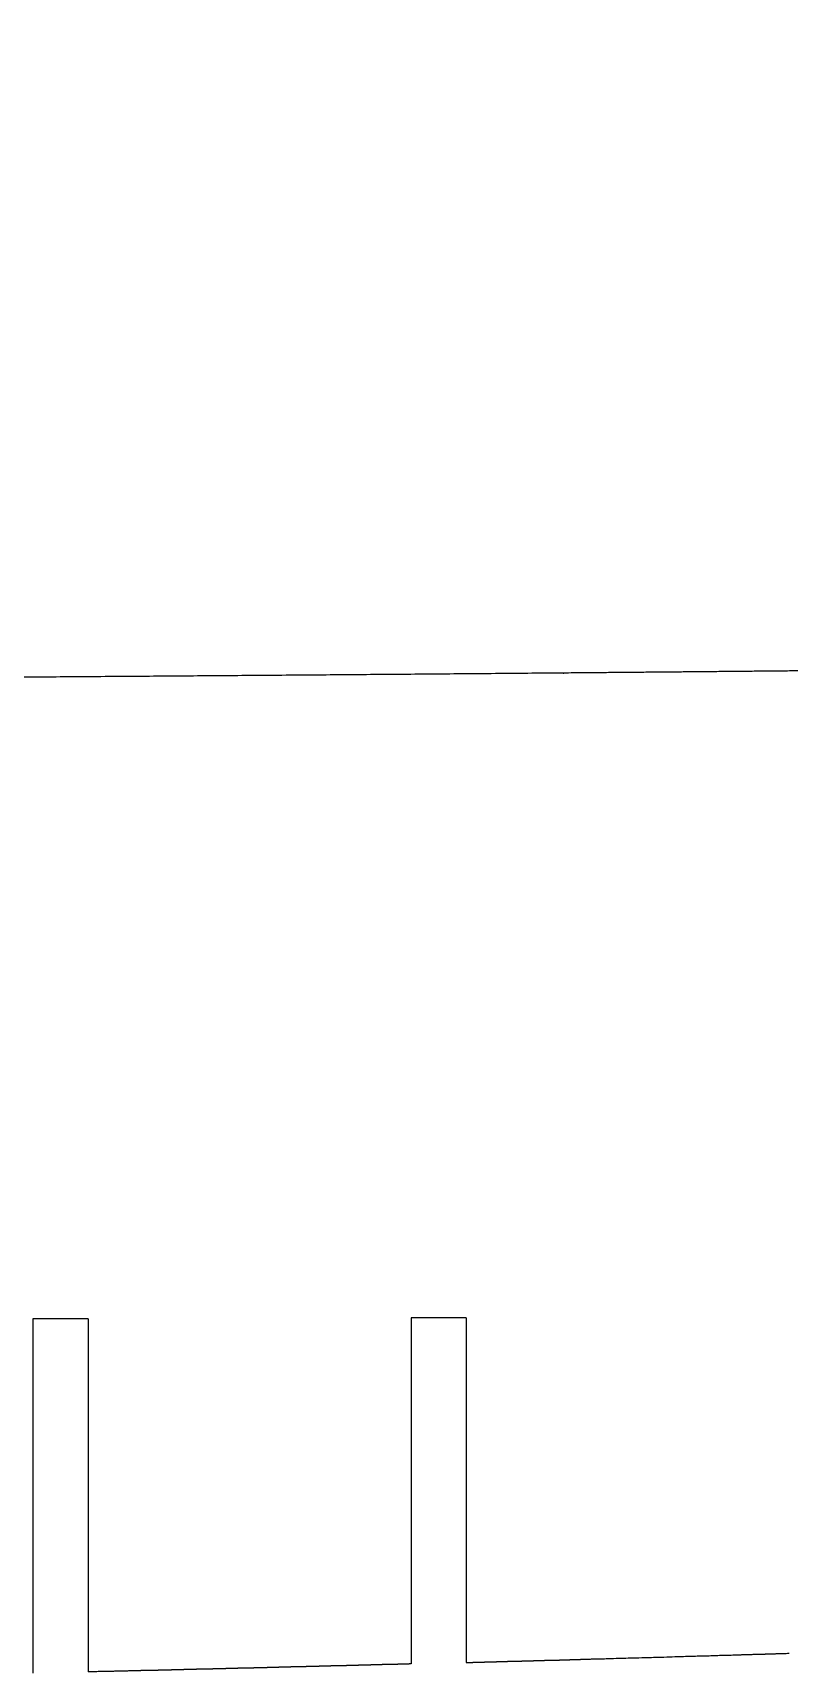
# Model space of a CAD drawing. Header units: metres. Extents: x 0 to 2032, y 0 to 115.
# Drawn here: x 1235.1 to 1287.1, y 2.1 to 114.9 of the extents above; entities that cross this region are included whole.
import ezdxf

# ---------------------------------------------------------------- set-up
doc = ezdxf.new("R2010")
doc.units = ezdxf.units.M

msp = doc.modelspace()

# ---------------------------------------------------------------- linework, layer by layer
for p, q in [((1235.1, 26.49), (1235.1, 2.13)), ((1238.9, 26.49), (1238.9, 2.22)), ((1261.1, 26.55), (1261.1, 2.77)), ((1264.9, 26.56), (1264.9, 2.87))]:
    msp.add_line(p, q)
for points, degree, knots in [([(2032, 109.87), (2032, 109.87), (2032, 109.87), (2032, 109.87), (2032, 109.87), (2032, 109.87), (2032, 109.87), (2032, 109.87), (2032, 109.87), (2032, 109.87), (2032, 109.87), (2032, 109.87), (2032, 109.87), (2032, 109.87), (2032, 109.87), (2032, 109.87), (2032, 109.87), (2032, 109.87), (2032, 109.87), (2032, 109.87), (2032, 109.87), (2032, 109.87), (2032, 109.87), (2032, 109.87), (2032, 109.87), (2032, 109.87), (2032, 109.87), (2032, 109.87), (2032, 109.87), (2032, 109.87), (2032, 109.87), (2032, 109.87), (2032, 109.87), (2032, 109.87), (2032, 109.87), (2032, 109.87), (2032, 109.87), (2032, 109.87), (2032, 109.87), (2032, 109.87), (2032, 109.87), (2032, 109.87), (2032, 109.87), (2032, 109.87), (2032, 109.88), (2032, 109.91), (2032, 109.95), (2032, 110.02), (2032, 110.11), (2031.99, 110.2), (2031.99, 110.26), (2031.97, 110.57), (2031.95, 110.86), (2031.91, 111.15), (2031.86, 111.43), (2031.79, 111.71), (2031.71, 111.99), (2031.61, 112.26), (2031.29, 112.93), (2031.04, 113.32), (2030.73, 113.66), (2030.37, 113.96), (2029.98, 114.19), (2029.55, 114.38), (2029.11, 114.52), (2028.29, 114.72), (2027.9, 114.79), (2027.5, 114.84), (2027.11, 114.87), (2026.71, 114.88), (2026.31, 114.89), (2025.91, 114.88), (2024.98, 114.85), (2024.45, 114.81), (2023.91, 114.76), (2023.38, 114.7), (2022.85, 114.64), (2022.32, 114.56), (2021.79, 114.48), (2020.59, 114.29), (2019.92, 114.17), (2019.25, 114.05), (2018.58, 113.92), (2017.91, 113.79), (2017.25, 113.65), (2016.58, 113.51), (2015.1, 113.2), (2014.29, 113.02), (2013.48, 112.84), (2012.67, 112.66), (2011.86, 112.48), (2011.05, 112.3), (2010.24, 112.12), (2008.88, 111.81), (2008.33, 111.69), (2007.77, 111.56), (2007.21, 111.44), (2006.63, 111.31), (2006.05, 111.18), (2005.46, 111.05), (2004.23, 110.78), (2003.61, 110.64), (2002.98, 110.51), (2002.36, 110.37), (2001.73, 110.24), (2001.1, 110.1), (2000.48, 109.97), (1996.77, 109.2), (1993.67, 108.58), (1990.58, 107.98), (1987.48, 107.4), (1984.38, 106.84), (1981.27, 106.3), (1978.16, 105.78), (1970.71, 104.56), (1966.37, 103.87), (1962.02, 103.22), (1957.67, 102.58), (1953.31, 101.97), (1948.95, 101.38), (1944.59, 100.8), (1936.94, 99.82), (1933.64, 99.41), (1930.34, 99), (1927.04, 98.61), (1923.74, 98.22), (1920.44, 97.84), (1917.14, 97.47), (1911.04, 96.79), (1908.24, 96.49), (1905.45, 96.19), (1902.65, 95.9), (1899.85, 95.61), (1897.06, 95.32), (1894.26, 95.04), (1880.44, 93.67), (1869.41, 92.63), (1858.38, 91.66), (1847.34, 90.73), (1836.3, 89.84), (1825.26, 89), (1814.21, 88.19), (1795.65, 86.89), (1788.13, 86.38), (1780.61, 85.89), (1773.09, 85.41), (1765.57, 84.95), (1758.05, 84.5), (1750.53, 84.06), (1736.54, 83.27), (1730.06, 82.92), (1723.59, 82.57), (1717.12, 82.24), (1710.65, 81.91), (1704.18, 81.59), (1697.7, 81.28), (1688.82, 80.87), (1686.42, 80.75), (1684.01, 80.64), (1681.6, 80.53), (1679.2, 80.43), (1676.79, 80.32), (1674.38, 80.21), (1651.35, 79.21), (1630.73, 78.4), (1610.1, 77.65), (1589.47, 76.96), (1568.83, 76.32), (1548.2, 75.72), (1527.56, 75.17), (1495.72, 74.39), (1484.51, 74.13), (1473.3, 73.87), (1462.09, 73.63), (1450.88, 73.4), (1439.67, 73.18), (1428.46, 72.97), (1413.04, 72.7), (1408.83, 72.62), (1404.62, 72.55), (1400.4, 72.48), (1396.18, 72.41), (1391.95, 72.34), (1387.73, 72.28), (1379.69, 72.15), (1375.88, 72.09), (1372.08, 72.04), (1368.27, 71.98), (1364.46, 71.93), (1360.65, 71.87), (1356.84, 71.82), (1325.7, 71.4), (1298.36, 71.09), (1271.02, 70.83), (1243.69, 70.61), (1216.35, 70.44), (1189.01, 70.3), (1161.67, 70.18), (1120.79, 70.05), (1107.24, 70.01), (1093.69, 69.98), (1080.14, 69.95), (1066.6, 69.93), (1053.05, 69.91), (1039.5, 69.89), (1022.99, 69.87), (1020.03, 69.86), (1017.07, 69.86), (1014.1, 69.86), (1011.14, 69.85), (1008.18, 69.85), (1005.21, 69.85), (978.54, 69.82), (954.83, 69.8), (931.13, 69.78), (907.42, 69.77), (883.71, 69.76), (860, 69.75), (836.3, 69.75), (801.16, 69.75), (789.73, 69.74), (778.3, 69.74), (766.87, 69.74), (755.44, 69.74), (744.01, 69.75), (732.58, 69.75), (717.34, 69.75), (713.53, 69.75), (709.72, 69.75), (705.91, 69.75), (702.1, 69.75), (698.29, 69.75), (694.48, 69.75), (686.44, 69.75), (682.2, 69.75), (677.97, 69.75), (673.74, 69.75), (669.51, 69.75), (665.27, 69.75), (661.04, 69.75), (627.14, 69.76), (597.48, 69.76), (567.81, 69.77), (538.14, 69.78), (508.47, 69.8), (478.81, 69.83), (449.14, 69.88), (414.69, 69.95), (409.9, 69.96), (405.11, 69.98), (400.32, 69.99), (395.53, 70), (390.74, 70.01), (385.96, 70.03), (379.01, 70.05), (376.86, 70.05), (374.71, 70.06), (372.58, 70.07), (370.45, 70.07), (368.32, 70.08), (366.21, 70.09), (359.01, 70.11), (356.16, 70.12), (353.8, 70.13), (350.84, 70.14), (346.83, 70.16), (341.98, 70.18), (337.15, 70.2), (319.73, 70.28), (305.65, 70.35), (291.57, 70.42), (277.49, 70.51), (263.41, 70.6), (249.34, 70.71), (235.26, 70.82), (212.62, 71.02), (204.06, 71.1), (195.51, 71.18), (186.95, 71.27), (178.4, 71.36), (169.84, 71.46), (161.28, 71.56), (151.46, 71.68), (150.2, 71.7), (148.95, 71.71), (147.71, 71.73), (146.48, 71.75), (145.25, 71.76), (144.03, 71.78), (140.39, 71.83), (138, 71.86), (135.64, 71.89), (133.31, 71.93), (131, 71.96), (128.73, 71.99), (126.49, 72.03), (117.32, 72.17), (110.37, 72.28), (103.41, 72.4), (96.46, 72.54), (89.51, 72.69), (82.55, 72.86), (75.6, 73.06), (66.13, 73.38), (63.62, 73.47), (61.1, 73.57), (58.58, 73.68), (56.06, 73.79), (53.55, 73.91), (51.03, 74.04), (47.38, 74.25), (46.27, 74.31), (45.18, 74.38), (44.1, 74.45), (43.04, 74.51), (41.99, 74.59), (40.96, 74.66), (38.85, 74.81), (37.77, 74.89), (36.7, 74.98), (35.66, 75.06), (34.63, 75.15), (33.62, 75.24), (32.63, 75.33), (30.61, 75.52), (29.56, 75.63), (28.52, 75.74), (27.47, 75.85), (26.42, 75.96), (25.37, 76.08), (24.32, 76.19), (22.4, 76.4), (21.52, 76.49), (20.64, 76.59), (19.76, 76.68), (18.88, 76.76), (18, 76.84), (17.12, 76.91), (15.55, 77.02), (14.89, 77.06), (14.24, 77.09), (13.6, 77.11), (12.99, 77.13), (12.39, 77.13), (11.81, 77.12), (10.7, 77.08), (10.15, 77.05), (9.6, 77), (9.06, 76.95), (8.51, 76.87), (7.97, 76.77), (7.44, 76.65), (6.44, 76.36), (5.97, 76.2), (5.51, 76.02), (5.06, 75.81), (4.62, 75.56), (4.21, 75.29), (3.82, 74.99), (3.04, 74.28), (2.66, 73.87), (2.31, 73.43), (2.01, 72.96), (1.74, 72.47), (1.5, 71.96), (1.29, 71.44), (0.97, 70.52), (0.85, 70.12), (0.74, 69.71), (0.65, 69.31), (0.56, 68.89), (0.49, 68.48), (0.42, 68.07), (0.3, 67.13), (0.24, 66.61), (0.19, 66.08), (0.16, 65.56), (0.13, 65.03), (0.11, 64.5), (0.1, 63.98), (0.1, 63.45)], 8, [0, 0, 0, 0, 0, 0, 0, 0, 0, 0, 0, 0, 0, 0, 0, 0, 0, 0, 0, 0, 0, 0, 0, 0, 0, 0, 0, 0, 0, 0, 0, 0, 0, 0, 0, 0, 0, 0, 0.000521, 0.000521, 0.000521, 0.000521, 0.000521, 0.000521, 0.000521, 0.000598, 0.000598, 0.000598, 0.000598, 0.000598, 0.000598, 0.000598, 0.00068, 0.00068, 0.00068, 0.00068, 0.00068, 0.00068, 0.00068, 0.001767, 0.001767, 0.001767, 0.001767, 0.001767, 0.001767, 0.001767, 0.003481, 0.003481, 0.003481, 0.003481, 0.003481, 0.003481, 0.003481, 0.004996, 0.004996, 0.004996, 0.004996, 0.004996, 0.004996, 0.004996, 0.00703, 0.00703, 0.00703, 0.00703, 0.00703, 0.00703, 0.00703, 0.009624, 0.009624, 0.009624, 0.009624, 0.009624, 0.009624, 0.009624, 0.012783, 0.012783, 0.012783, 0.012783, 0.012783, 0.012783, 0.012783, 0.0149, 0.0149, 0.0149, 0.0149, 0.0149, 0.0149, 0.0149, 0.017114, 0.017114, 0.017114, 0.017114, 0.017114, 0.017114, 0.017114, 0.028012, 0.028012, 0.028012, 0.028012, 0.028012, 0.028012, 0.028012, 0.043213, 0.043213, 0.043213, 0.043213, 0.043213, 0.043213, 0.043213, 0.054699, 0.054699, 0.054699, 0.054699, 0.054699, 0.054699, 0.054699, 0.06442, 0.06442, 0.06442, 0.06442, 0.06442, 0.06442, 0.06442, 0.102702, 0.102702, 0.102702, 0.102702, 0.102702, 0.102702, 0.102702, 0.128746, 0.128746, 0.128746, 0.128746, 0.128746, 0.128746, 0.128746, 0.151146, 0.151146, 0.151146, 0.151146, 0.151146, 0.151146, 0.151146, 0.159473, 0.159473, 0.159473, 0.159473, 0.159473, 0.159473, 0.159473, 0.230825, 0.230825, 0.230825, 0.230825, 0.230825, 0.230825, 0.230825, 0.269579, 0.269579, 0.269579, 0.269579, 0.269579, 0.269579, 0.269579, 0.284124, 0.284124, 0.284124, 0.284124, 0.284124, 0.284124, 0.284124, 0.297226, 0.297226, 0.297226, 0.297226, 0.297226, 0.297226, 0.297226, 0.391271, 0.391271, 0.391271, 0.391271, 0.391271, 0.391271, 0.391271, 0.437874, 0.437874, 0.437874, 0.437874, 0.437874, 0.437874, 0.437874, 0.448068, 0.448068, 0.448068, 0.448068, 0.448068, 0.448068, 0.448068, 0.529622, 0.529622, 0.529622, 0.529622, 0.529622, 0.529622, 0.529622, 0.568941, 0.568941, 0.568941, 0.568941, 0.568941, 0.568941, 0.568941, 0.582048, 0.582048, 0.582048, 0.582048, 0.582048, 0.582048, 0.582048, 0.596608, 0.596608, 0.596608, 0.596608, 0.596608, 0.596608, 0.596608, 0.698664, 0.698664, 0.698664, 0.698664, 0.698664, 0.698664, 0.698664, 0.715136, 0.715136, 0.715136, 0.715136, 0.715136, 0.715136, 0.715136, 0.722561, 0.722561, 0.722561, 0.722561, 0.722561, 0.722561, 0.722561, 0.740507, 0.740507, 0.740507, 0.740507, 0.740507, 0.740507, 0.740507, 0.816251, 0.816251, 0.816251, 0.816251, 0.816251, 0.816251, 0.816251, 0.862282, 0.862282, 0.862282, 0.862282, 0.862282, 0.862282, 0.862282, 0.86909, 0.86909, 0.86909, 0.86909, 0.86909, 0.86909, 0.86909, 0.882706, 0.882706, 0.882706, 0.882706, 0.882706, 0.882706, 0.882706, 0.925478, 0.925478, 0.925478, 0.925478, 0.925478, 0.925478, 0.925478, 0.940974, 0.940974, 0.940974, 0.940974, 0.940974, 0.940974, 0.940974, 0.947936, 0.947936, 0.947936, 0.947936, 0.947936, 0.947936, 0.947936, 0.955531, 0.955531, 0.955531, 0.955531, 0.955531, 0.955531, 0.955531, 0.963733, 0.963733, 0.963733, 0.963733, 0.963733, 0.963733, 0.963733, 0.970613, 0.970613, 0.970613, 0.970613, 0.970613, 0.970613, 0.970613, 0.975944, 0.975944, 0.975944, 0.975944, 0.975944, 0.975944, 0.975944, 0.981129, 0.981129, 0.981129, 0.981129, 0.981129, 0.981129, 0.981129, 0.985794, 0.985794, 0.985794, 0.985794, 0.985794, 0.985794, 0.985794, 0.991061, 0.991061, 0.991061, 0.991061, 0.991061, 0.991061, 0.991061, 0.99502, 0.99502, 0.99502, 0.99502, 0.99502, 0.99502, 0.99502, 1, 1, 1, 1, 1, 1, 1, 1, 1]), ([(1264.9, 2.87), (1264.92, 2.87), (1264.94, 2.87), (1264.97, 2.87), (1264.99, 2.87), (1265.01, 2.87), (1265.03, 2.87), (1265.06, 2.87), (1265.1, 2.87), (1265.13, 2.88), (1265.16, 2.88), (1265.19, 2.88), (1265.22, 2.88), (1265.24, 2.88), (1265.27, 2.88), (1265.33, 2.88), (1265.37, 2.88), (1265.4, 2.88), (1265.43, 2.88), (1265.47, 2.88), (1265.5, 2.89), (1265.53, 2.89), (1265.59, 2.89), (1265.6, 2.89), (1265.62, 2.89), (1265.64, 2.89), (1265.66, 2.89), (1265.68, 2.89), (1265.7, 2.89), (1265.74, 2.89), (1265.78, 2.89), (1265.82, 2.89), (1265.86, 2.9), (1265.89, 2.9), (1265.91, 2.9), (1265.95, 2.9), (1266.02, 2.9), (1266.06, 2.9), (1266.12, 2.9), (1266.18, 2.9), (1266.23, 2.91), (1266.27, 2.91), (1266.3, 2.91), (1266.34, 2.91), (1266.36, 2.91), (1266.39, 2.91), (1266.41, 2.91), (1266.43, 2.91), (1266.45, 2.91), (1266.48, 2.91), (1266.53, 2.91), (1266.56, 2.91), (1266.6, 2.92), (1266.63, 2.92), (1266.66, 2.92), (1266.7, 2.92), (1266.73, 2.92), (1266.8, 2.92), (1266.83, 2.92), (1266.86, 2.92), (1266.89, 2.92), (1266.92, 2.92), (1266.95, 2.92), (1266.98, 2.93), (1267.03, 2.93), (1267.05, 2.93), (1267.07, 2.93), (1267.09, 2.93), (1267.11, 2.93), (1267.13, 2.93), (1267.14, 2.93), (1267.19, 2.93), (1267.22, 2.93), (1267.25, 2.93), (1267.28, 2.93), (1267.3, 2.93), (1267.33, 2.94), (1267.36, 2.94), (1267.42, 2.94), (1267.45, 2.94), (1267.48, 2.94), (1267.51, 2.94), (1267.54, 2.94), (1267.57, 2.94), (1267.6, 2.94), (1267.65, 2.94), (1267.67, 2.94), (1267.69, 2.94), (1267.71, 2.95), (1267.73, 2.95), (1267.75, 2.95), (1267.77, 2.95), (1267.81, 2.95), (1267.84, 2.95), (1267.87, 2.95), (1267.9, 2.95), (1267.92, 2.95), (1267.95, 2.95), (1267.98, 2.95), (1268.04, 2.95), (1268.07, 2.96), (1268.1, 2.96), (1268.13, 2.96), (1268.16, 2.96), (1268.19, 2.96), (1268.22, 2.96), (1268.27, 2.96), (1268.29, 2.96), (1268.31, 2.96), (1268.33, 2.96), (1268.35, 2.96), (1268.37, 2.96), (1268.39, 2.96), (1268.44, 2.97), (1268.46, 2.97), (1268.49, 2.97), (1268.52, 2.97), (1268.55, 2.97), (1268.57, 2.97), (1268.6, 2.97), (1268.63, 2.97), (1268.7, 2.97), (1268.79, 2.97), (1268.85, 2.98), (1268.89, 2.98), (1268.91, 2.98), (1268.92, 2.98), (1268.98, 2.98), (1269, 2.98), (1269.02, 2.98), (1269.04, 2.98), (1269.06, 2.98), (1269.08, 2.98), (1269.1, 2.98), (1269.15, 2.98), (1269.18, 2.99), (1269.22, 2.99), (1269.25, 2.99), (1269.28, 2.99), (1269.32, 2.99), (1269.35, 2.99), (1269.41, 2.99), (1269.44, 2.99), (1269.47, 2.99), (1269.51, 2.99), (1269.56, 3), (1269.62, 3), (1269.67, 3), (1269.72, 3), (1269.74, 3), (1269.77, 3), (1269.79, 3), (1269.82, 3), (1269.84, 3), (1269.87, 3), (1269.96, 3.01), (1269.99, 3.01), (1270.01, 3.01), (1270.03, 3.01), (1270.06, 3.01), (1270.1, 3.01), (1270.14, 3.01), (1270.2, 3.01), (1270.23, 3.01), (1270.27, 3.02), (1270.31, 3.02), (1270.34, 3.02), (1270.38, 3.02), (1270.41, 3.02), (1270.47, 3.02), (1270.49, 3.02), (1270.51, 3.02), (1270.53, 3.02), (1270.55, 3.02), (1270.57, 3.02), (1270.59, 3.02), (1270.64, 3.03), (1270.67, 3.03), (1270.7, 3.03), (1270.73, 3.03), (1270.76, 3.03), (1270.79, 3.03), (1270.82, 3.03), (1270.89, 3.03), (1270.92, 3.03), (1270.96, 3.03), (1270.99, 3.04), (1271.03, 3.04), (1271.07, 3.04), (1271.11, 3.04), (1271.16, 3.04), (1271.18, 3.04), (1271.2, 3.04), (1271.22, 3.04), (1271.24, 3.04), (1271.25, 3.04), (1271.27, 3.04), (1271.32, 3.04), (1271.35, 3.05), (1271.38, 3.05), (1271.4, 3.05), (1271.43, 3.05), (1271.46, 3.05), (1271.49, 3.05), (1271.55, 3.05), (1271.58, 3.05), (1271.61, 3.05), (1271.64, 3.05), (1271.67, 3.05), (1271.7, 3.06), (1271.73, 3.06), (1271.78, 3.06), (1271.8, 3.06), (1271.82, 3.06), (1271.84, 3.06), (1271.86, 3.06), (1271.88, 3.06), (1271.9, 3.06), (1271.94, 3.06), (1271.97, 3.06), (1272, 3.06), (1272.03, 3.06), (1272.05, 3.07), (1272.08, 3.07), (1272.11, 3.07), (1272.17, 3.07), (1272.2, 3.07), (1272.23, 3.07), (1272.26, 3.07), (1272.29, 3.07), (1272.32, 3.07), (1272.35, 3.07), (1272.41, 3.08), (1272.43, 3.08), (1272.46, 3.08), (1272.48, 3.08), (1272.51, 3.08), (1272.53, 3.08), (1272.56, 3.08), (1272.61, 3.08), (1272.64, 3.08), (1272.67, 3.08), (1272.7, 3.08), (1272.73, 3.08), (1272.76, 3.09), (1272.79, 3.09), (1272.86, 3.09), (1272.9, 3.09), (1272.93, 3.09), (1272.97, 3.09), (1273.01, 3.09), (1273.04, 3.09), (1273.08, 3.09), (1273.13, 3.1), (1273.15, 3.1), (1273.16, 3.1), (1273.18, 3.1), (1273.2, 3.1), (1273.21, 3.1), (1273.23, 3.1), (1273.25, 3.1), (1273.32, 3.1), (1273.41, 3.1), (1273.48, 3.11), (1273.51, 3.11), (1273.52, 3.11), (1273.53, 3.11), (1273.61, 3.11), (1273.65, 3.11), (1273.7, 3.11), (1273.73, 3.11), (1273.76, 3.11), (1273.78, 3.11), (1273.81, 3.11), (1273.87, 3.12), (1273.9, 3.12), (1273.92, 3.12), (1273.95, 3.12), (1273.97, 3.12), (1274, 3.12), (1274.02, 3.12), (1274.08, 3.12), (1274.11, 3.12), (1274.14, 3.12), (1274.17, 3.12), (1274.2, 3.13), (1274.23, 3.13), (1274.26, 3.13), (1274.32, 3.13), (1274.35, 3.13), (1274.38, 3.13), (1274.41, 3.13), (1274.44, 3.13), (1274.47, 3.13), (1274.5, 3.13), (1274.55, 3.14), (1274.57, 3.14), (1274.59, 3.14), (1274.61, 3.14), (1274.63, 3.14), (1274.65, 3.14), (1274.67, 3.14), (1274.72, 3.14), (1274.76, 3.14), (1274.79, 3.14), (1274.82, 3.14), (1274.86, 3.14), (1274.89, 3.15), (1274.92, 3.15), (1274.98, 3.15), (1275.02, 3.15), (1275.05, 3.15), (1275.08, 3.15), (1275.11, 3.15), (1275.13, 3.15), (1275.16, 3.15), (1275.25, 3.16), (1275.27, 3.16), (1275.3, 3.16), (1275.32, 3.16), (1275.35, 3.16), (1275.37, 3.16), (1275.4, 3.16), (1275.46, 3.16), (1275.48, 3.16), (1275.51, 3.16), (1275.54, 3.16), (1275.58, 3.16), (1275.63, 3.17), (1275.67, 3.17), (1275.71, 3.17), (1275.75, 3.17), (1275.79, 3.17), (1275.82, 3.17), (1275.84, 3.17), (1275.86, 3.17), (1275.89, 3.17), (1275.98, 3.18), (1275.99, 3.18), (1276.01, 3.18), (1276.03, 3.18), (1276.05, 3.18), (1276.07, 3.18), (1276.09, 3.18), (1276.15, 3.18), (1276.18, 3.18), (1276.22, 3.18), (1276.26, 3.18), (1276.29, 3.19), (1276.33, 3.19), (1276.36, 3.19), (1276.44, 3.19), (1276.47, 3.19), (1276.51, 3.19), (1276.54, 3.19), (1276.58, 3.19), (1276.61, 3.19), (1276.65, 3.2), (1276.71, 3.2), (1276.74, 3.2), (1276.76, 3.2), (1276.79, 3.2), (1276.81, 3.2), (1276.84, 3.2), (1276.86, 3.2), (1276.92, 3.2), (1276.95, 3.2), (1276.98, 3.2), (1277.01, 3.21), (1277.04, 3.21), (1277.07, 3.21), (1277.1, 3.21), (1277.17, 3.21), (1277.2, 3.21), (1277.23, 3.21), (1277.27, 3.21), (1277.3, 3.21), (1277.33, 3.21), (1277.37, 3.22), (1277.42, 3.22), (1277.45, 3.22), (1277.47, 3.22), (1277.5, 3.22), (1277.52, 3.22), (1277.55, 3.22), (1277.57, 3.22), (1277.63, 3.22), (1277.65, 3.22), (1277.68, 3.23), (1277.71, 3.23), (1277.74, 3.23), (1277.77, 3.23), (1277.79, 3.23), (1277.85, 3.23), (1277.88, 3.23), (1277.91, 3.23), (1277.94, 3.23), (1277.98, 3.23), (1278.03, 3.23), (1278.07, 3.24), (1278.11, 3.24), (1278.13, 3.24), (1278.15, 3.24), (1278.18, 3.24), (1278.2, 3.24), (1278.22, 3.24), (1278.24, 3.24), (1278.3, 3.24), (1278.33, 3.24), (1278.36, 3.24), (1278.39, 3.25), (1278.42, 3.25), (1278.45, 3.25), (1278.48, 3.25), (1278.54, 3.25), (1278.58, 3.25), (1278.62, 3.25), (1278.65, 3.25), (1278.69, 3.25), (1278.73, 3.26), (1278.76, 3.26), (1278.82, 3.26), (1278.84, 3.26), (1278.86, 3.26), (1278.88, 3.26), (1278.89, 3.26), (1278.91, 3.26), (1278.93, 3.26), (1278.98, 3.26), (1279.01, 3.26), (1279.04, 3.26), (1279.07, 3.27), (1279.11, 3.27), (1279.14, 3.27), (1279.17, 3.27), (1279.23, 3.27), (1279.26, 3.27), (1279.3, 3.27), (1279.33, 3.27), (1279.36, 3.27), (1279.4, 3.27), (1279.43, 3.28), (1279.48, 3.28), (1279.5, 3.28), (1279.52, 3.28), (1279.54, 3.28), (1279.56, 3.28), (1279.58, 3.28), (1279.6, 3.28), (1279.65, 3.28), (1279.68, 3.28), (1279.71, 3.28), (1279.74, 3.28), (1279.78, 3.29), (1279.83, 3.29), (1279.87, 3.29), (1279.92, 3.29), (1279.95, 3.29), (1279.99, 3.29), (1280.02, 3.29), (1280.05, 3.29), (1280.09, 3.29), (1280.12, 3.3), (1280.17, 3.3), (1280.18, 3.3), (1280.2, 3.3), (1280.22, 3.3), (1280.23, 3.3), (1280.25, 3.3), (1280.27, 3.3), (1280.31, 3.3), (1280.34, 3.3), (1280.37, 3.3), (1280.4, 3.3), (1280.42, 3.3), (1280.45, 3.31), (1280.48, 3.31), (1280.54, 3.31), (1280.57, 3.31), (1280.61, 3.31), (1280.64, 3.31), (1280.67, 3.31), (1280.71, 3.31), (1280.74, 3.31), (1280.79, 3.32), (1280.81, 3.32), (1280.83, 3.32), (1280.85, 3.32), (1280.87, 3.32), (1280.89, 3.32), (1280.91, 3.32), (1280.96, 3.32), (1280.99, 3.32), (1281.02, 3.32), (1281.05, 3.32), (1281.08, 3.32), (1281.11, 3.32), (1281.14, 3.33), (1281.2, 3.33), (1281.23, 3.33), (1281.26, 3.33), (1281.3, 3.33), (1281.33, 3.33), (1281.36, 3.33), (1281.39, 3.33), (1281.43, 3.33), (1281.45, 3.33), (1281.47, 3.34), (1281.48, 3.34), (1281.5, 3.34), (1281.52, 3.34), (1281.53, 3.34), (1281.58, 3.34), (1281.61, 3.34), (1281.64, 3.34), (1281.67, 3.34), (1281.7, 3.34), (1281.73, 3.34), (1281.76, 3.34), (1281.83, 3.35), (1281.86, 3.35), (1281.89, 3.35), (1281.92, 3.35), (1281.95, 3.35), (1281.98, 3.35), (1282.01, 3.35), (1282.06, 3.35), (1282.08, 3.35), (1282.11, 3.35), (1282.13, 3.35), (1282.15, 3.36), (1282.17, 3.36), (1282.19, 3.36), (1282.25, 3.36), (1282.28, 3.36), (1282.31, 3.36), (1282.34, 3.36), (1282.37, 3.36), (1282.4, 3.36), (1282.43, 3.36), (1282.5, 3.37), (1282.53, 3.37), (1282.57, 3.37), (1282.6, 3.37), (1282.64, 3.37), (1282.68, 3.37), (1282.71, 3.37), (1282.77, 3.37), (1282.79, 3.37), (1282.82, 3.37), (1282.84, 3.38), (1282.86, 3.38), (1282.88, 3.38), (1282.9, 3.38), (1282.96, 3.38), (1282.99, 3.38), (1283.02, 3.38), (1283.05, 3.38), (1283.08, 3.38), (1283.11, 3.38), (1283.14, 3.38), (1283.2, 3.39), (1283.22, 3.39), (1283.26, 3.39), (1283.3, 3.39), (1283.35, 3.39), (1283.41, 3.39), (1283.45, 3.39), (1283.48, 3.39), (1283.5, 3.4), (1283.53, 3.4), (1283.55, 3.4), (1283.57, 3.4), (1283.59, 3.4), (1283.62, 3.4), (1283.7, 3.4), (1283.73, 3.4), (1283.75, 3.4), (1283.78, 3.4), (1283.81, 3.4), (1283.84, 3.41), (1283.88, 3.41), (1283.94, 3.41), (1283.97, 3.41), (1284, 3.41), (1284.04, 3.41), (1284.07, 3.41), (1284.1, 3.41), (1284.14, 3.41), (1284.2, 3.42), (1284.23, 3.42), (1284.25, 3.42), (1284.28, 3.42), (1284.31, 3.42), (1284.34, 3.42), (1284.36, 3.42), (1284.41, 3.42), (1284.44, 3.42), (1284.48, 3.42), (1284.52, 3.43), (1284.56, 3.43), (1284.58, 3.43), (1284.61, 3.43), (1284.68, 3.43), (1284.71, 3.43), (1284.75, 3.43), (1284.79, 3.43), (1284.83, 3.43), (1284.87, 3.44), (1284.91, 3.44), (1284.97, 3.44), (1284.99, 3.44), (1285.01, 3.44), (1285.04, 3.44), (1285.06, 3.44), (1285.08, 3.44), (1285.1, 3.44), (1285.16, 3.44), (1285.19, 3.45), (1285.22, 3.45), (1285.26, 3.45), (1285.29, 3.45), (1285.32, 3.45), (1285.36, 3.45), (1285.42, 3.45), (1285.45, 3.45), (1285.48, 3.45), (1285.51, 3.46), (1285.54, 3.46), (1285.57, 3.46), (1285.6, 3.46), (1285.66, 3.46), (1285.69, 3.46), (1285.71, 3.46), (1285.74, 3.46), (1285.76, 3.46), (1285.79, 3.46), (1285.81, 3.46), (1285.87, 3.47), (1285.9, 3.47), (1285.93, 3.47), (1285.96, 3.47), (1285.99, 3.47), (1286.02, 3.47), (1286.05, 3.47), (1286.11, 3.47), (1286.14, 3.47), (1286.17, 3.48), (1286.2, 3.48), (1286.23, 3.48), (1286.26, 3.48), (1286.29, 3.48), (1286.35, 3.48), (1286.37, 3.48), (1286.39, 3.48), (1286.41, 3.48), (1286.43, 3.48), (1286.46, 3.48), (1286.48, 3.48), (1286.54, 3.49), (1286.57, 3.49), (1286.6, 3.49), (1286.63, 3.49), (1286.66, 3.49), (1286.7, 3.49), (1286.74, 3.49), (1286.82, 3.49), (1286.88, 3.5), (1286.94, 3.5), (1286.98, 3.5), (1287.01, 3.5), (1287.03, 3.5), (1287.05, 3.5), (1287.1, 3.5)], 8, [0, 0, 0, 0, 0, 0, 0, 0, 0, 0.134831, 0.134831, 0.134831, 0.134831, 0.134831, 0.134831, 0.134831, 0.3033698, 0.3033698, 0.3033698, 0.3033698, 0.3033698, 0.3033698, 0.3033698, 0.5056165, 0.5056165, 0.5056165, 0.5056165, 0.5056165, 0.5056165, 0.5056165, 0.6235938, 0.6235938, 0.6235938, 0.6235938, 0.6235938, 0.6235938, 0.6235938, 0.7373117, 0.7373117, 0.7373117, 0.7373117, 0.7373117, 0.7373117, 0.7373117, 0.7480815, 0.7480815, 0.7480815, 0.7480815, 0.7480815, 0.7480815, 0.7480815, 0.7603006, 0.7603006, 0.7603006, 0.7603006, 0.7603006, 0.7603006, 0.7603006, 0.7786291, 0.7786291, 0.7786291, 0.7786291, 0.7786291, 0.7786291, 0.7786291, 0.7954303, 0.7954303, 0.7954303, 0.7954303, 0.7954303, 0.7954303, 0.7954303, 0.806122, 0.806122, 0.806122, 0.806122, 0.806122, 0.806122, 0.806122, 0.8213958, 0.8213958, 0.8213958, 0.8213958, 0.8213958, 0.8213958, 0.8213958, 0.838197, 0.838197, 0.838197, 0.838197, 0.838197, 0.838197, 0.838197, 0.8488887, 0.8488887, 0.8488887, 0.8488887, 0.8488887, 0.8488887, 0.8488887, 0.8641625, 0.8641625, 0.8641625, 0.8641625, 0.8641625, 0.8641625, 0.8641625, 0.8809637, 0.8809637, 0.8809637, 0.8809637, 0.8809637, 0.8809637, 0.8809637, 0.8916554, 0.8916554, 0.8916554, 0.8916554, 0.8916554, 0.8916554, 0.8916554, 0.9069293, 0.9069293, 0.9069293, 0.9069293, 0.9069293, 0.9069293, 0.9069293, 0.9096192, 0.9096192, 0.9096192, 0.9096192, 0.9096192, 0.9096192, 0.9096192, 0.9107617, 0.9107617, 0.9107617, 0.9107617, 0.9107617, 0.9107617, 0.9107617, 0.9127202, 0.9127202, 0.9127202, 0.9127202, 0.9127202, 0.9127202, 0.9127202, 0.9143602, 0.9143602, 0.9143602, 0.9143602, 0.9143602, 0.9143602, 0.9143602, 0.9157681, 0.9157681, 0.9157681, 0.9157681, 0.9157681, 0.9157681, 0.9157681, 0.9191975, 0.9191975, 0.9191975, 0.9191975, 0.9191975, 0.9191975, 0.9191975, 0.9242086, 0.9242086, 0.9242086, 0.9242086, 0.9242086, 0.9242086, 0.9242086, 0.9269068, 0.9269068, 0.9269068, 0.9269068, 0.9269068, 0.9269068, 0.9269068, 0.931147, 0.931147, 0.931147, 0.931147, 0.931147, 0.931147, 0.931147, 0.9363311, 0.9363311, 0.9363311, 0.9363311, 0.9363311, 0.9363311, 0.9363311, 0.9399032, 0.9399032, 0.9399032, 0.9399032, 0.9399032, 0.9399032, 0.9399032, 0.9450063, 0.9450063, 0.9450063, 0.9450063, 0.9450063, 0.9450063, 0.9450063, 0.9506197, 0.9506197, 0.9506197, 0.9506197, 0.9506197, 0.9506197, 0.9506197, 0.9541919, 0.9541919, 0.9541919, 0.9541919, 0.9541919, 0.9541919, 0.9541919, 0.959295, 0.959295, 0.959295, 0.959295, 0.959295, 0.959295, 0.959295, 0.9649084, 0.9649084, 0.9649084, 0.9649084, 0.9649084, 0.9649084, 0.9649084, 0.9695012, 0.9695012, 0.9695012, 0.9695012, 0.9695012, 0.9695012, 0.9695012, 0.9751146, 0.9751146, 0.9751146, 0.9751146, 0.9751146, 0.9751146, 0.9751146, 0.9817486, 0.9817486, 0.9817486, 0.9817486, 0.9817486, 0.9817486, 0.9817486, 0.9848105, 0.9848105, 0.9848105, 0.9848105, 0.9848105, 0.9848105, 0.9848105, 0.9852674, 0.9852674, 0.9852674, 0.9852674, 0.9852674, 0.9852674, 0.9852674, 0.9855458, 0.9855458, 0.9855458, 0.9855458, 0.9855458, 0.9855458, 0.9855458, 0.9857304, 0.9857304, 0.9857304, 0.9857304, 0.9857304, 0.9857304, 0.9857304, 0.985956, 0.985956, 0.985956, 0.985956, 0.985956, 0.985956, 0.985956, 0.9861815, 0.9861815, 0.9861815, 0.9861815, 0.9861815, 0.9861815, 0.9861815, 0.9863251, 0.9863251, 0.9863251, 0.9863251, 0.9863251, 0.9863251, 0.9863251, 0.9865711, 0.9865711, 0.9865711, 0.9865711, 0.9865711, 0.9865711, 0.9865711, 0.9867536, 0.9867536, 0.9867536, 0.9867536, 0.9867536, 0.9867536, 0.9867536, 0.9868285, 0.9868285, 0.9868285, 0.9868285, 0.9868285, 0.9868285, 0.9868285, 0.9869407, 0.9869407, 0.9869407, 0.9869407, 0.9869407, 0.9869407, 0.9869407, 0.9870731, 0.9870731, 0.9870731, 0.9870731, 0.9870731, 0.9870731, 0.9870731, 0.9871153, 0.9871153, 0.9871153, 0.9871153, 0.9871153, 0.9871153, 0.9871153, 0.9871938, 0.9871938, 0.9871938, 0.9871938, 0.9871938, 0.9871938, 0.9871938, 0.9872755, 0.9872755, 0.9872755, 0.9872755, 0.9872755, 0.9872755, 0.9872755, 0.9873298, 0.9873298, 0.9873298, 0.9873298, 0.9873298, 0.9873298, 0.9873298, 0.9873962, 0.9873962, 0.9873962, 0.9873962, 0.9873962, 0.9873962, 0.9873962, 0.9874687, 0.9874687, 0.9874687, 0.9874687, 0.9874687, 0.9874687, 0.9874687, 0.987523, 0.987523, 0.987523, 0.987523, 0.987523, 0.987523, 0.987523, 0.9875834, 0.9875834, 0.9875834, 0.9875834, 0.9875834, 0.9875834, 0.9875834, 0.9876529, 0.9876529, 0.9876529, 0.9876529, 0.9876529, 0.9876529, 0.9876529, 0.987732, 0.987732, 0.987732, 0.987732, 0.987732, 0.987732, 0.987732, 0.9878408, 0.9878408, 0.9878408, 0.9878408, 0.9878408, 0.9878408, 0.9878408, 0.9879693, 0.9879693, 0.9879693, 0.9879693, 0.9879693, 0.9879693, 0.9879693, 0.9880385, 0.9880385, 0.9880385, 0.9880385, 0.9880385, 0.9880385, 0.9880385, 0.9881472, 0.9881472, 0.9881472, 0.9881472, 0.9881472, 0.9881472, 0.9881472, 0.9882659, 0.9882659, 0.9882659, 0.9882659, 0.9882659, 0.9882659, 0.9882659, 0.9883351, 0.9883351, 0.9883351, 0.9883351, 0.9883351, 0.9883351, 0.9883351, 0.988449, 0.988449, 0.988449, 0.988449, 0.988449, 0.988449, 0.988449, 0.9886433, 0.9886433, 0.9886433, 0.9886433, 0.9886433, 0.9886433, 0.9886433, 0.9887404, 0.9887404, 0.9887404, 0.9887404, 0.9887404, 0.9887404, 0.9887404, 0.9889023, 0.9889023, 0.9889023, 0.9889023, 0.9889023, 0.9889023, 0.9889023, 0.9890966, 0.9890966, 0.9890966, 0.9890966, 0.9890966, 0.9890966, 0.9890966, 0.9892099, 0.9892099, 0.9892099, 0.9892099, 0.9892099, 0.9892099, 0.9892099, 0.989388, 0.989388, 0.989388, 0.989388, 0.989388, 0.989388, 0.989388, 0.9895661, 0.9895661, 0.9895661, 0.9895661, 0.9895661, 0.9895661, 0.9895661, 0.9896633, 0.9896633, 0.9896633, 0.9896633, 0.9896633, 0.9896633, 0.9896633, 0.9898414, 0.9898414, 0.9898414, 0.9898414, 0.9898414, 0.9898414, 0.9898414, 0.9900195, 0.9900195, 0.9900195, 0.9900195, 0.9900195, 0.9900195, 0.9900195, 0.990149, 0.990149, 0.990149, 0.990149, 0.990149, 0.990149, 0.990149, 0.9903271, 0.9903271, 0.9903271, 0.9903271, 0.9903271, 0.9903271, 0.9903271, 0.9905376, 0.9905376, 0.9905376, 0.9905376, 0.9905376, 0.9905376, 0.9905376, 0.9906671, 0.9906671, 0.9906671, 0.9906671, 0.9906671, 0.9906671, 0.9906671, 0.9908452, 0.9908452, 0.9908452, 0.9908452, 0.9908452, 0.9908452, 0.9908452, 0.9909969, 0.9909969, 0.9909969, 0.9909969, 0.9909969, 0.9909969, 0.9909969, 0.9912537, 0.9912537, 0.9912537, 0.9912537, 0.9912537, 0.9912537, 0.9912537, 0.9919572, 0.9919572, 0.9919572, 0.9919572, 0.9919572, 0.9919572, 0.9919572, 0.9929061, 0.9929061, 0.9929061, 0.9929061, 0.9929061, 0.9929061, 0.9929061, 0.9936969, 0.9936969, 0.9936969, 0.9936969, 0.9936969, 0.9936969, 0.9936969, 0.9942206, 0.9942206, 0.9942206, 0.9942206, 0.9942206, 0.9942206, 0.9942206, 0.9950053, 0.9950053, 0.9950053, 0.9950053, 0.9950053, 0.9950053, 0.9950053, 0.9954537, 0.9954537, 0.9954537, 0.9954537, 0.9954537, 0.9954537, 0.9954537, 0.9961263, 0.9961263, 0.9961263, 0.9961263, 0.9961263, 0.9961263, 0.9961263, 0.9967429, 0.9967429, 0.9967429, 0.9967429, 0.9967429, 0.9967429, 0.9967429, 0.9972473, 0.9972473, 0.9972473, 0.9972473, 0.9972473, 0.9972473, 0.9972473, 0.9978639, 0.9978639, 0.9978639, 0.9978639, 0.9978639, 0.9978639, 0.9978639, 0.9984804, 0.9984804, 0.9984804, 0.9984804, 0.9984804, 0.9984804, 0.9984804, 0.9989288, 0.9989288, 0.9989288, 0.9989288, 0.9989288, 0.9989288, 0.9989288, 0.9996175, 0.9996175, 0.9996175, 0.9996175, 0.9996175, 0.9996175, 0.9996175, 0.9999994, 0.9999994, 0.9999994, 0.9999994, 0.9999994, 0.9999994, 0.9999994, 0.9999994, 0.9999994]), ([(1261.1, 2.77), (1261.08, 2.77), (1261.06, 2.77), (1261.04, 2.77), (1261.02, 2.77), (1261.01, 2.77), (1260.99, 2.77), (1260.96, 2.76), (1260.94, 2.76), (1260.91, 2.76), (1260.88, 2.76), (1260.85, 2.76), (1260.82, 2.76), (1260.75, 2.76), (1260.72, 2.76), (1260.68, 2.76), (1260.65, 2.76), (1260.61, 2.76), (1260.58, 2.75), (1260.52, 2.75), (1260.5, 2.75), (1260.49, 2.75), (1260.47, 2.75), (1260.45, 2.75), (1260.43, 2.75), (1260.37, 2.75), (1260.35, 2.75), (1260.32, 2.75), (1260.28, 2.75), (1260.23, 2.75), (1260.18, 2.74), (1260.13, 2.74), (1260.1, 2.74), (1260.07, 2.74), (1260.04, 2.74), (1260.01, 2.74), (1259.97, 2.74), (1259.92, 2.74), (1259.9, 2.74), (1259.88, 2.74), (1259.85, 2.74), (1259.83, 2.74), (1259.81, 2.73), (1259.74, 2.73), (1259.7, 2.73), (1259.66, 2.73), (1259.63, 2.73), (1259.59, 2.73), (1259.53, 2.73), (1259.42, 2.72), (1259.38, 2.72), (1259.34, 2.72), (1259.3, 2.72), (1259.26, 2.72), (1259.23, 2.72), (1259.17, 2.72), (1259.14, 2.72), (1259.12, 2.72), (1259.1, 2.72), (1259.08, 2.72), (1259.06, 2.71), (1259, 2.71), (1258.96, 2.71), (1258.93, 2.71), (1258.89, 2.71), (1258.86, 2.71), (1258.82, 2.71), (1258.75, 2.71), (1258.71, 2.71), (1258.67, 2.7), (1258.62, 2.7), (1258.58, 2.7), (1258.54, 2.7), (1258.47, 2.7), (1258.45, 2.7), (1258.42, 2.7), (1258.4, 2.7), (1258.37, 2.7), (1258.35, 2.7), (1258.29, 2.69), (1258.25, 2.69), (1258.22, 2.69), (1258.18, 2.69), (1258.15, 2.69), (1258.11, 2.69), (1258.03, 2.69), (1257.98, 2.69), (1257.95, 2.69), (1257.91, 2.69), (1257.88, 2.68), (1257.85, 2.68), (1257.79, 2.68), (1257.77, 2.68), (1257.75, 2.68), (1257.72, 2.68), (1257.7, 2.68), (1257.68, 2.68), (1257.62, 2.68), (1257.59, 2.68), (1257.55, 2.68), (1257.52, 2.68), (1257.48, 2.67), (1257.45, 2.67), (1257.38, 2.67), (1257.34, 2.67), (1257.31, 2.67), (1257.27, 2.67), (1257.24, 2.67), (1257.2, 2.67), (1257.14, 2.67), (1257.12, 2.66), (1257.09, 2.66), (1257.07, 2.66), (1257.04, 2.66), (1257.02, 2.66), (1256.96, 2.66), (1256.92, 2.66), (1256.89, 2.66), (1256.85, 2.66), (1256.82, 2.66), (1256.78, 2.66), (1256.69, 2.65), (1256.65, 2.65), (1256.62, 2.65), (1256.58, 2.65), (1256.55, 2.65), (1256.52, 2.65), (1256.46, 2.65), (1256.44, 2.65), (1256.42, 2.65), (1256.4, 2.65), (1256.38, 2.65), (1256.37, 2.65), (1256.32, 2.64), (1256.29, 2.64), (1256.25, 2.64), (1256.2, 2.64), (1256.14, 2.64), (1256.09, 2.64), (1256.04, 2.64), (1255.99, 2.64), (1255.95, 2.63), (1255.9, 2.63), (1255.86, 2.63), (1255.81, 2.63), (1255.75, 2.63), (1255.73, 2.63), (1255.7, 2.63), (1255.68, 2.63), (1255.66, 2.63), (1255.64, 2.63), (1255.59, 2.63), (1255.54, 2.62), (1255.49, 2.62), (1255.45, 2.62), (1255.43, 2.62), (1255.41, 2.62), (1255.33, 2.62), (1255.29, 2.62), (1255.26, 2.62), (1255.22, 2.62), (1255.18, 2.62), (1255.14, 2.61), (1255.08, 2.61), (1255.06, 2.61), (1255.04, 2.61), (1255.01, 2.61), (1254.99, 2.61), (1254.97, 2.61), (1254.9, 2.61), (1254.85, 2.61), (1254.8, 2.61), (1254.76, 2.6), (1254.72, 2.6), (1254.68, 2.6), (1254.56, 2.6), (1254.52, 2.6), (1254.49, 2.6), (1254.45, 2.6), (1254.42, 2.6), (1254.38, 2.59), (1254.32, 2.59), (1254.3, 2.59), (1254.27, 2.59), (1254.25, 2.59), (1254.22, 2.59), (1254.2, 2.59), (1254.15, 2.59), (1254.11, 2.59), (1254.07, 2.59), (1254.04, 2.59), (1254.02, 2.59), (1253.99, 2.59), (1253.86, 2.58), (1253.83, 2.58), (1253.8, 2.58), (1253.77, 2.58), (1253.73, 2.58), (1253.69, 2.58), (1253.64, 2.58), (1253.62, 2.58), (1253.59, 2.58), (1253.57, 2.57), (1253.55, 2.57), (1253.53, 2.57), (1253.47, 2.57), (1253.44, 2.57), (1253.4, 2.57), (1253.37, 2.57), (1253.33, 2.57), (1253.3, 2.57), (1253.23, 2.57), (1253.19, 2.56), (1253.16, 2.56), (1253.12, 2.56), (1253.09, 2.56), (1253.05, 2.56), (1252.99, 2.56), (1252.97, 2.56), (1252.95, 2.56), (1252.93, 2.56), (1252.91, 2.56), (1252.88, 2.56), (1252.83, 2.56), (1252.79, 2.55), (1252.76, 2.55), (1252.72, 2.55), (1252.69, 2.55), (1252.65, 2.55), (1252.58, 2.55), (1252.55, 2.55), (1252.51, 2.55), (1252.48, 2.55), (1252.44, 2.55), (1252.41, 2.55), (1252.34, 2.54), (1252.32, 2.54), (1252.29, 2.54), (1252.26, 2.54), (1252.23, 2.54), (1252.2, 2.54), (1252.13, 2.54), (1252.1, 2.54), (1252.06, 2.54), (1252.02, 2.54), (1251.98, 2.53), (1251.94, 2.53), (1251.87, 2.53), (1251.84, 2.53), (1251.8, 2.53), (1251.77, 2.53), (1251.73, 2.53), (1251.7, 2.53), (1251.63, 2.53), (1251.61, 2.53), (1251.58, 2.52), (1251.55, 2.52), (1251.52, 2.52), (1251.49, 2.52), (1251.43, 2.52), (1251.39, 2.52), (1251.36, 2.52), (1251.32, 2.52), (1251.29, 2.52), (1251.25, 2.52), (1251.18, 2.51), (1251.14, 2.51), (1251.1, 2.51), (1251.07, 2.51), (1251.03, 2.51), (1250.99, 2.51), (1250.92, 2.51), (1250.89, 2.51), (1250.86, 2.51), (1250.82, 2.51), (1250.79, 2.51), (1250.76, 2.5), (1250.69, 2.5), (1250.65, 2.5), (1250.62, 2.5), (1250.58, 2.5), (1250.54, 2.5), (1250.5, 2.5), (1250.42, 2.5), (1250.37, 2.49), (1250.32, 2.49), (1250.27, 2.49), (1250.23, 2.49), (1250.18, 2.49), (1250.1, 2.49), (1250.07, 2.49), (1250.04, 2.49), (1250.02, 2.49), (1249.99, 2.49), (1249.96, 2.48), (1249.89, 2.48), (1249.86, 2.48), (1249.83, 2.48), (1249.8, 2.48), (1249.76, 2.48), (1249.71, 2.48), (1249.6, 2.48), (1249.57, 2.47), (1249.53, 2.47), (1249.49, 2.47), (1249.45, 2.47), (1249.41, 2.47), (1249.35, 2.47), (1249.33, 2.47), (1249.31, 2.47), (1249.29, 2.47), (1249.26, 2.47), (1249.24, 2.47), (1249.19, 2.47), (1249.16, 2.46), (1249.13, 2.46), (1249.09, 2.46), (1249.06, 2.46), (1249.03, 2.46), (1248.96, 2.46), (1248.92, 2.46), (1248.88, 2.46), (1248.85, 2.46), (1248.81, 2.46), (1248.77, 2.46), (1248.71, 2.45), (1248.68, 2.45), (1248.66, 2.45), (1248.63, 2.45), (1248.6, 2.45), (1248.58, 2.45), (1248.51, 2.45), (1248.47, 2.45), (1248.43, 2.45), (1248.39, 2.45), (1248.35, 2.44), (1248.31, 2.44), (1248.24, 2.44), (1248.19, 2.44), (1248.14, 2.44), (1248.12, 2.44), (1248.11, 2.44), (1248.08, 2.44), (1247.95, 2.44), (1247.93, 2.43), (1247.91, 2.43), (1247.89, 2.43), (1247.87, 2.43), (1247.84, 2.43), (1247.79, 2.43), (1247.75, 2.43), (1247.72, 2.43), (1247.68, 2.43), (1247.65, 2.43), (1247.61, 2.43), (1247.54, 2.43), (1247.5, 2.42), (1247.46, 2.42), (1247.43, 2.42), (1247.39, 2.42), (1247.35, 2.42), (1247.29, 2.42), (1247.26, 2.42), (1247.23, 2.42), (1247.21, 2.42), (1247.18, 2.42), (1247.16, 2.42), (1247.1, 2.41), (1247.06, 2.41), (1247.03, 2.41), (1246.99, 2.41), (1246.96, 2.41), (1246.92, 2.41), (1246.85, 2.41), (1246.82, 2.41), (1246.78, 2.41), (1246.75, 2.41), (1246.71, 2.41), (1246.68, 2.4), (1246.62, 2.4), (1246.6, 2.4), (1246.58, 2.4), (1246.56, 2.4), (1246.53, 2.4), (1246.51, 2.4), (1246.45, 2.4), (1246.42, 2.4), (1246.38, 2.4), (1246.35, 2.4), (1246.32, 2.4), (1246.28, 2.39), (1246.21, 2.39), (1246.18, 2.39), (1246.14, 2.39), (1246.11, 2.39), (1246.07, 2.39), (1246.04, 2.39), (1245.98, 2.39), (1245.96, 2.39), (1245.93, 2.39), (1245.91, 2.39), (1245.89, 2.39), (1245.87, 2.38), (1245.81, 2.38), (1245.78, 2.38), (1245.74, 2.38), (1245.71, 2.38), (1245.67, 2.38), (1245.64, 2.38), (1245.55, 2.38), (1245.5, 2.38), (1245.45, 2.37), (1245.4, 2.37), (1245.35, 2.37), (1245.3, 2.37), (1245.22, 2.37), (1245.2, 2.37), (1245.18, 2.37), (1245.16, 2.37), (1245.14, 2.37), (1245.11, 2.37), (1245.05, 2.37), (1245.01, 2.36), (1244.98, 2.36), (1244.94, 2.36), (1244.9, 2.36), (1244.86, 2.36), (1244.77, 2.36), (1244.76, 2.36), (1244.74, 2.36), (1244.7, 2.36), (1244.63, 2.35), (1244.56, 2.35), (1244.51, 2.35), (1244.49, 2.35), (1244.46, 2.35), (1244.43, 2.35), (1244.41, 2.35), (1244.38, 2.35), (1244.32, 2.35), (1244.29, 2.35), (1244.25, 2.35), (1244.22, 2.35), (1244.18, 2.34), (1244.15, 2.34), (1244.06, 2.34), (1244.02, 2.34), (1243.98, 2.34), (1243.95, 2.34), (1243.92, 2.34), (1243.88, 2.34), (1243.82, 2.34), (1243.8, 2.34), (1243.77, 2.33), (1243.75, 2.33), (1243.72, 2.33), (1243.7, 2.33), (1243.64, 2.33), (1243.6, 2.33), (1243.57, 2.33), (1243.53, 2.33), (1243.5, 2.33), (1243.46, 2.33), (1243.4, 2.33), (1243.36, 2.32), (1243.3, 2.32), (1243.26, 2.32), (1243.22, 2.32), (1243.2, 2.32), (1243.14, 2.32), (1243.11, 2.32), (1243.09, 2.32), (1243.07, 2.32), (1243.05, 2.32), (1243.03, 2.32), (1242.97, 2.32), (1242.93, 2.31), (1242.9, 2.31), (1242.86, 2.31), (1242.83, 2.31), (1242.79, 2.31), (1242.75, 2.31), (1242.68, 2.31), (1242.61, 2.31), (1242.58, 2.31), (1242.58, 2.31), (1242.56, 2.31), (1242.43, 2.3), (1242.4, 2.3), (1242.38, 2.3), (1242.36, 2.3), (1242.34, 2.3), (1242.32, 2.3), (1242.25, 2.3), (1242.21, 2.3), (1242.17, 2.3), (1242.13, 2.3), (1242.09, 2.29), (1242.05, 2.29), (1241.97, 2.29), (1241.94, 2.29), (1241.9, 2.29), (1241.87, 2.29), (1241.83, 2.29), (1241.8, 2.29), (1241.74, 2.29), (1241.71, 2.29), (1241.68, 2.29), (1241.66, 2.28), (1241.63, 2.28), (1241.61, 2.28), (1241.55, 2.28), (1241.52, 2.28), (1241.49, 2.28), (1241.46, 2.28), (1241.42, 2.28), (1241.39, 2.28), (1241.32, 2.28), (1241.28, 2.28), (1241.25, 2.27), (1241.21, 2.27), (1241.17, 2.27), (1241.13, 2.27), (1241.07, 2.27), (1241.04, 2.27), (1241.01, 2.27), (1240.98, 2.27), (1240.95, 2.27), (1240.92, 2.27), (1240.86, 2.27), (1240.83, 2.27), (1240.79, 2.26), (1240.76, 2.26), (1240.72, 2.26), (1240.69, 2.26), (1240.61, 2.26), (1240.58, 2.26), (1240.55, 2.26), (1240.51, 2.26), (1240.48, 2.26), (1240.44, 2.26), (1240.36, 2.25), (1240.34, 2.25), (1240.32, 2.25), (1240.3, 2.25), (1240.27, 2.25), (1240.25, 2.25), (1240.19, 2.25), (1240.16, 2.25), (1240.12, 2.25), (1240.09, 2.25), (1240.05, 2.25), (1240.02, 2.25), (1239.95, 2.24), (1239.91, 2.24), (1239.88, 2.24), (1239.85, 2.24), (1239.81, 2.24), (1239.78, 2.24), (1239.71, 2.24), (1239.68, 2.24), (1239.65, 2.24), (1239.61, 2.24), (1239.58, 2.24), (1239.55, 2.24), (1239.5, 2.23), (1239.47, 2.23), (1239.45, 2.23), (1239.43, 2.23), (1239.41, 2.23), (1239.39, 2.23), (1239.33, 2.23), (1239.3, 2.23), (1239.27, 2.23), (1239.24, 2.23), (1239.2, 2.23), (1239.17, 2.23), (1239.11, 2.23), (1239.07, 2.22), (1239.04, 2.22), (1239, 2.22), (1238.97, 2.22), (1238.93, 2.22), (1238.9, 2.22)], 7, [0, 0, 0, 0, 0, 0, 0, 0, 0.018968, 0.018968, 0.018968, 0.018968, 0.018968, 0.018968, 0.026566, 0.026566, 0.026566, 0.026566, 0.026566, 0.026566, 0.034378, 0.034378, 0.034378, 0.034378, 0.034378, 0.034378, 0.038639, 0.038639, 0.038639, 0.038639, 0.038639, 0.038639, 0.047157, 0.047157, 0.047157, 0.047157, 0.047157, 0.047157, 0.061372, 0.061372, 0.061372, 0.061372, 0.061372, 0.061372, 0.071323, 0.071323, 0.071323, 0.071323, 0.071323, 0.071323, 0.091176, 0.091176, 0.091176, 0.091176, 0.091176, 0.091176, 0.100886, 0.100886, 0.100886, 0.100886, 0.100886, 0.100886, 0.10655, 0.10655, 0.10655, 0.10655, 0.10655, 0.10655, 0.11545, 0.11545, 0.11545, 0.11545, 0.11545, 0.11545, 0.125968, 0.125968, 0.125968, 0.125968, 0.125968, 0.125968, 0.132441, 0.132441, 0.132441, 0.132441, 0.132441, 0.132441, 0.141342, 0.141342, 0.141342, 0.141342, 0.141342, 0.141342, 0.154828, 0.154828, 0.154828, 0.154828, 0.154828, 0.154828, 0.162948, 0.162948, 0.162948, 0.162948, 0.162948, 0.162948, 0.175706, 0.175706, 0.175706, 0.175706, 0.175706, 0.175706, 0.188465, 0.188465, 0.188465, 0.188465, 0.188465, 0.188465, 0.197744, 0.197744, 0.197744, 0.197744, 0.197744, 0.197744, 0.210503, 0.210503, 0.210503, 0.210503, 0.210503, 0.210503, 0.229836, 0.229836, 0.229836, 0.229836, 0.229836, 0.229836, 0.239812, 0.239812, 0.239812, 0.239812, 0.239812, 0.239812, 0.254178, 0.254178, 0.254178, 0.254178, 0.254178, 0.254178, 0.322752, 0.322752, 0.322752, 0.322752, 0.322752, 0.322752, 0.357039, 0.357039, 0.357039, 0.357039, 0.357039, 0.357039, 0.400073, 0.400073, 0.400073, 0.400073, 0.400073, 0.400073, 0.440382, 0.440382, 0.440382, 0.440382, 0.440382, 0.440382, 0.463895, 0.463895, 0.463895, 0.463895, 0.463895, 0.463895, 0.511911, 0.511911, 0.511911, 0.511911, 0.511911, 0.511911, 0.531032, 0.531032, 0.531032, 0.531032, 0.531032, 0.531032, 0.544938, 0.544938, 0.544938, 0.544938, 0.544938, 0.544938, 0.558775, 0.558775, 0.558775, 0.558775, 0.558775, 0.558775, 0.573364, 0.573364, 0.573364, 0.573364, 0.573364, 0.573364, 0.584842, 0.584842, 0.584842, 0.584842, 0.584842, 0.584842, 0.60288, 0.60288, 0.60288, 0.60288, 0.60288, 0.60288, 0.620917, 0.620917, 0.620917, 0.620917, 0.620917, 0.620917, 0.632396, 0.632396, 0.632396, 0.632396, 0.632396, 0.632396, 0.650433, 0.650433, 0.650433, 0.650433, 0.650433, 0.650433, 0.668471, 0.668471, 0.668471, 0.668471, 0.668471, 0.668471, 0.683229, 0.683229, 0.683229, 0.683229, 0.683229, 0.683229, 0.702906, 0.702906, 0.702906, 0.702906, 0.702906, 0.702906, 0.720943, 0.720943, 0.720943, 0.720943, 0.720943, 0.720943, 0.735701, 0.735701, 0.735701, 0.735701, 0.735701, 0.735701, 0.753738, 0.753738, 0.753738, 0.753738, 0.753738, 0.753738, 0.773416, 0.773416, 0.773416, 0.773416, 0.773416, 0.773416, 0.789813, 0.789813, 0.789813, 0.789813, 0.789813, 0.789813, 0.80949, 0.80949, 0.80949, 0.80949, 0.80949, 0.80949, 0.834087, 0.834087, 0.834087, 0.834087, 0.834087, 0.834087, 0.848845, 0.848845, 0.848845, 0.848845, 0.848845, 0.848845, 0.869159, 0.869159, 0.869159, 0.869159, 0.869159, 0.869159, 0.879852, 0.879852, 0.879852, 0.879852, 0.879852, 0.879852, 0.88609, 0.88609, 0.88609, 0.88609, 0.88609, 0.88609, 0.895001, 0.895001, 0.895001, 0.895001, 0.895001, 0.895001, 0.905694, 0.905694, 0.905694, 0.905694, 0.905694, 0.905694, 0.912823, 0.912823, 0.912823, 0.912823, 0.912823, 0.912823, 0.924407, 0.924407, 0.924407, 0.924407, 0.924407, 0.924407, 0.930458, 0.930458, 0.930458, 0.930458, 0.930458, 0.930458, 0.931741, 0.931741, 0.931741, 0.931741, 0.931741, 0.931741, 0.933757, 0.933757, 0.933757, 0.933757, 0.933757, 0.933757, 0.935956, 0.935956, 0.935956, 0.935956, 0.935956, 0.935956, 0.937422, 0.937422, 0.937422, 0.937422, 0.937422, 0.937422, 0.939438, 0.939438, 0.939438, 0.939438, 0.939438, 0.939438, 0.941454, 0.941454, 0.941454, 0.941454, 0.941454, 0.941454, 0.942737, 0.942737, 0.942737, 0.942737, 0.942737, 0.942737, 0.944753, 0.944753, 0.944753, 0.944753, 0.944753, 0.944753, 0.946769, 0.946769, 0.946769, 0.946769, 0.946769, 0.946769, 0.948052, 0.948052, 0.948052, 0.948052, 0.948052, 0.948052, 0.950068, 0.950068, 0.950068, 0.950068, 0.950068, 0.950068, 0.953, 0.953, 0.953, 0.953, 0.953, 0.953, 0.954283, 0.954283, 0.954283, 0.954283, 0.954283, 0.954283, 0.956482, 0.956482, 0.956482, 0.956482, 0.956482, 0.956482, 0.959446, 0.959446, 0.959446, 0.959446, 0.959446, 0.959446, 0.962613, 0.962613, 0.962613, 0.962613, 0.962613, 0.962613, 0.966969, 0.966969, 0.966969, 0.966969, 0.966969, 0.966969, 0.973568, 0.973568, 0.973568, 0.973568, 0.973568, 0.973568, 0.978109, 0.978109, 0.978109, 0.978109, 0.978109, 0.978109, 0.984352, 0.984352, 0.984352, 0.984352, 0.984352, 0.984352, 0.988346, 0.988346, 0.988346, 0.988346, 0.988346, 0.988346, 0.990772, 0.990772, 0.990772, 0.990772, 0.990772, 0.990772, 0.994585, 0.994585, 0.994585, 0.994585, 0.994585, 0.994585, 0.995682, 0.995682, 0.995682, 0.995682, 0.995682, 0.995682, 0.995899, 0.995899, 0.995899, 0.995899, 0.995899, 0.995899, 0.996302, 0.996302, 0.996302, 0.996302, 0.996302, 0.996302, 0.996643, 0.996643, 0.996643, 0.996643, 0.996643, 0.996643, 0.996891, 0.996891, 0.996891, 0.996891, 0.996891, 0.996891, 0.997201, 0.997201, 0.997201, 0.997201, 0.997201, 0.997201, 0.997573, 0.997573, 0.997573, 0.997573, 0.997573, 0.997573, 0.997852, 0.997852, 0.997852, 0.997852, 0.997852, 0.997852, 0.998193, 0.998193, 0.998193, 0.998193, 0.998193, 0.998193, 0.998554, 0.998554, 0.998554, 0.998554, 0.998554, 0.998554, 0.998705, 0.998705, 0.998705, 0.998705, 0.998705, 0.998705, 0.998943, 0.998943, 0.998943, 0.998943, 0.998943, 0.998943, 0.999181, 0.999181, 0.999181, 0.999181, 0.999181, 0.999181, 0.999397, 0.999397, 0.999397, 0.999397, 0.999397, 0.999397, 0.999549, 0.999549, 0.999549, 0.999549, 0.999549, 0.999549, 0.999765, 0.999765, 0.999765, 0.999765, 0.999765, 0.999765, 1, 1, 1, 1, 1, 1, 1, 1])]:
    msp.add_open_spline(points, degree=degree, knots=knots)
for points in [[(1238.9, 26.49), (1237.63, 26.49), (1236.37, 26.49), (1235.1, 26.49)], [(1264.9, 26.56), (1263.63, 26.56), (1262.37, 26.55), (1261.1, 26.55)]]:
    msp.add_open_spline(points, degree=3)

doc.saveas('drawing.dxf')
